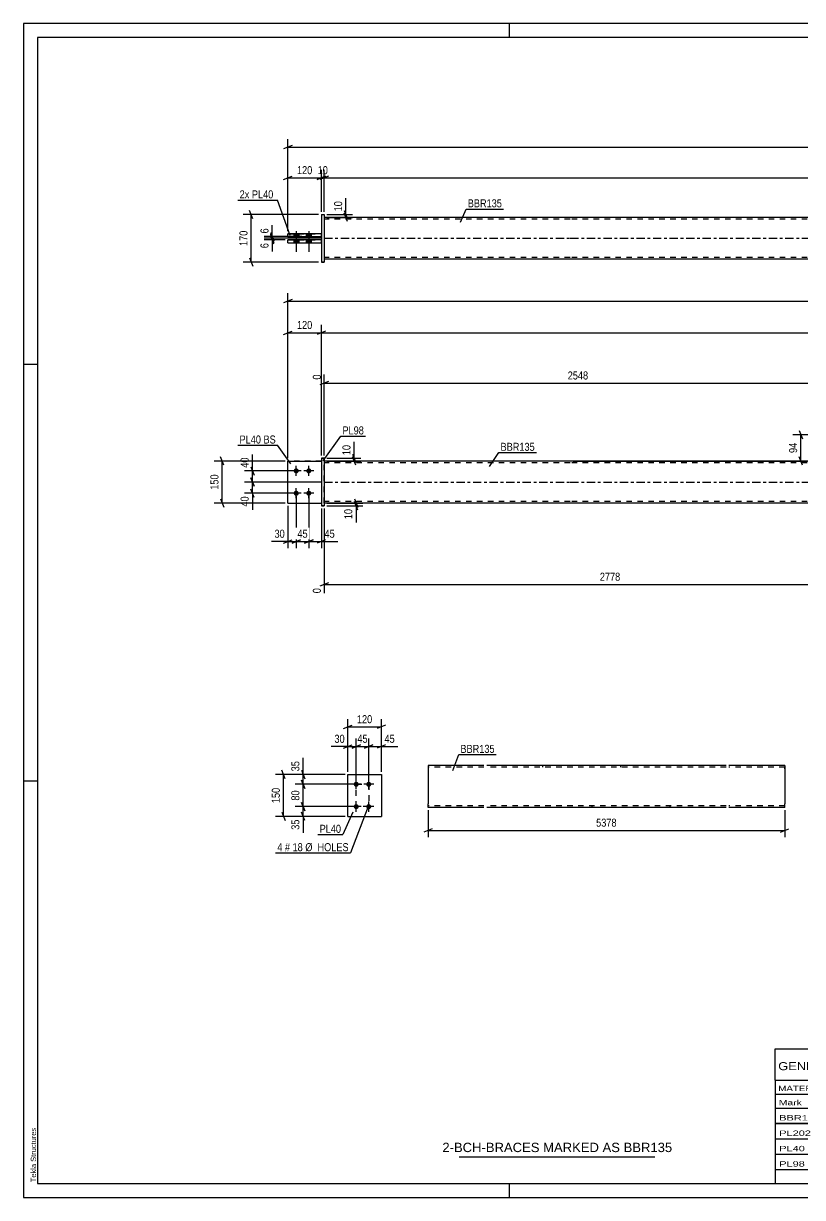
# Model space of a CAD drawing. Header units: millimetres. Extents: x 0 to 594, y 0 to 420.
# Drawn here: x 0 to 278.8, y 0 to 420 of the extents above; entities that cross this region are included whole.
import ezdxf

# ---------------------------------------------------------------- set-up
doc = ezdxf.new("R2010")
doc.units = ezdxf.units.MM
doc.linetypes.add('DXK_LINE_DOT2', pattern=[3.9198, 1.9599, -1.9599])
doc.linetypes.add('DXK_LINE_DOT3', pattern=[5.9187, 2.979, -0.9799, 0.9799, -0.9799])
doc.styles.add('Arial', font='ARIAL.TTF', dxfattribs={"height": 0.2})
doc.styles.add('Arial Narrow', font='ARIALN.TTF', dxfattribs={"height": 0.2})

# ---------------------------------------------------------------- blocks, each defined once
blk = doc.blocks.new('Unknown-580610934-1130')
at = {"color": 5, "linetype": 'Continuous'}
for p, q in [((594, 420), (0, 420)), ((0, 420), (0, 0)), ((174, 415), (174, 420)), ((589, 415), (5, 415)), ((5, 415), (5, 5)), ((5, 298), (0, 298)), ((5, 149), (0, 149)), ((5, 5), (589, 5)), ((174, 0), (174, 5)), ((0, 0), (594, 0))]:
    blk.add_line(p, q, dxfattribs=at)
at = {"color": 174, "linetype": 'Continuous', "style": 'Arial'}
blk.add_text('Tekla Structures', height=1.9102, rotation=90, dxfattribs=at).set_placement((4.5, 5.5))
blk = doc.blocks.new('Part-580610934-2167 - 2161')
at = {"color": 2, "linetype": 'Continuous'}
for p, q in [((116.09, 136.33), (116.09, 151.33)), ((116.09, 151.33), (128.09, 151.33)), ((128.09, 151.33), (128.09, 136.33)), ((116.09, 136.33), (116.09, 136.33)), ((116.09, 136.33), (128.09, 136.33)), ((128.09, 136.33), (128.09, 136.33))]:
    blk.add_line(p, q, dxfattribs=at)
at = {"color": 7, "linetype": 'DXK_LINE_DOT2'}
for p, q in [((116.09, 151.33), (128.09, 151.33)), ((116.09, 136.33), (128.09, 136.33))]:
    blk.add_line(p, q, dxfattribs=at)
blk = doc.blocks.new('Bolt-580610934-2200 - 2161')
at = {"linetype": 'Continuous'}
for points in [[(119.09, 148.73), (119.28, 148.71), (119.46, 148.65), (119.62, 148.56), (119.76, 148.43), (119.87, 148.28), (119.95, 148.11), (119.99, 147.93), (119.99, 147.74), (119.95, 147.55), (119.87, 147.38), (119.76, 147.23), (119.62, 147.1), (119.46, 147.01), (119.28, 146.95), (119.09, 146.93), (118.9, 146.95), (118.73, 147.01), (118.56, 147.1), (118.42, 147.23), (118.31, 147.38), (118.24, 147.55), (118.2, 147.74), (118.2, 147.93), (118.24, 148.11), (118.31, 148.28), (118.42, 148.43), (118.56, 148.56), (118.73, 148.65), (118.9, 148.71)], [(123.59, 148.73), (123.78, 148.71), (123.96, 148.65), (124.12, 148.56), (124.26, 148.43), (124.37, 148.28), (124.45, 148.11), (124.49, 147.93), (124.49, 147.74), (124.45, 147.55), (124.37, 147.38), (124.26, 147.23), (124.12, 147.1), (123.96, 147.01), (123.78, 146.95), (123.59, 146.93), (123.4, 146.95), (123.23, 147.01), (123.06, 147.1), (122.92, 147.23), (122.81, 147.38), (122.74, 147.55), (122.7, 147.74), (122.7, 147.93), (122.74, 148.11), (122.81, 148.28), (122.92, 148.43), (123.06, 148.56), (123.23, 148.65), (123.4, 148.71)], [(119.09, 140.73), (119.28, 140.71), (119.46, 140.65), (119.62, 140.56), (119.76, 140.43), (119.87, 140.28), (119.95, 140.11), (119.99, 139.93), (119.99, 139.74), (119.95, 139.55), (119.87, 139.38), (119.76, 139.23), (119.62, 139.1), (119.46, 139.01), (119.28, 138.95), (119.09, 138.93), (118.9, 138.95), (118.73, 139.01), (118.56, 139.1), (118.42, 139.23), (118.31, 139.38), (118.24, 139.55), (118.2, 139.74), (118.2, 139.93), (118.24, 140.11), (118.31, 140.28), (118.42, 140.43), (118.56, 140.56), (118.73, 140.65), (118.9, 140.71)], [(123.59, 140.73), (123.78, 140.71), (123.96, 140.65), (124.12, 140.56), (124.26, 140.43), (124.37, 140.28), (124.45, 140.11), (124.49, 139.93), (124.49, 139.74), (124.45, 139.55), (124.37, 139.38), (124.26, 139.23), (124.12, 139.1), (123.96, 139.01), (123.78, 138.95), (123.59, 138.93), (123.4, 138.95), (123.23, 139.01), (123.06, 139.1), (122.92, 139.23), (122.81, 139.38), (122.74, 139.55), (122.7, 139.74), (122.7, 139.93), (122.74, 140.11), (122.81, 140.28), (122.92, 140.43), (123.06, 140.56), (123.23, 140.65), (123.4, 140.71)]]:
    blk.add_hatch(color=1, dxfattribs=at).paths.add_polyline_path(points)
at = {"color": 1, "linetype": 'Continuous'}
for p, q in [((120.89, 147.83), (117.29, 147.83)), ((119.09, 146.03), (119.09, 149.63)), ((125.39, 147.83), (121.79, 147.83)), ((123.59, 146.03), (123.59, 149.63)), ((120.89, 139.83), (117.29, 139.83)), ((119.09, 138.03), (119.09, 141.63)), ((125.39, 139.83), (121.79, 139.83)), ((123.59, 138.03), (123.59, 141.63))]:
    blk.add_line(p, q, dxfattribs=at)
blk = doc.blocks.new('Part-580610934-1679 - 1673')
at = {"color": 7, "linetype": 'DXK_LINE_DOT2'}
for p, q in [((94.63, 248.45), (94.63, 263.45)), ((94.63, 263.45), (106.63, 263.45)), ((106.63, 263.45), (94.63, 263.45)), ((106.63, 263.45), (106.63, 248.45)), ((94.63, 248.45), (94.63, 248.45)), ((94.63, 248.45), (106.63, 248.45)), ((94.63, 248.45), (106.63, 248.45)), ((106.63, 248.45), (106.63, 248.45))]:
    blk.add_line(p, q, dxfattribs=at)
blk = doc.blocks.new('Part-580610934-1700 - 1673')
at = {"color": 2, "linetype": 'Continuous'}
for p, q in [((195.63, 263.45), (107.63, 263.45)), ((437.29, 263.45), (195.73, 263.45)), ((195.63, 248.45), (107.63, 248.45)), ((437.29, 248.45), (195.73, 248.45))]:
    blk.add_line(p, q, dxfattribs=at)
at = {"color": 7, "linetype": 'DXK_LINE_DOT2'}
for p, q in [((107.63, 248.45), (107.63, 263.45)), ((195.63, 262.85), (107.63, 262.85)), ((437.29, 262.85), (195.73, 262.85)), ((195.63, 249.05), (107.63, 249.05)), ((437.29, 249.05), (195.73, 249.05))]:
    blk.add_line(p, q, dxfattribs=at)
at = {"color": 7, "linetype": 'DXK_LINE_DOT3'}
for p, q in [((107.63, 255.95), (195.63, 255.95)), ((195.73, 255.95), (437.29, 255.95))]:
    blk.add_line(p, q, dxfattribs=at)
blk = doc.blocks.new('Part-580610934-1684 - 1673')
at = {"color": 2, "linetype": 'Continuous'}
for p, q in [((94.63, 248.45), (94.63, 263.45)), ((94.63, 263.45), (106.63, 263.45)), ((94.63, 248.45), (94.63, 248.45)), ((94.63, 248.45), (106.63, 248.45))]:
    blk.add_line(p, q, dxfattribs=at)
at = {"color": 7, "linetype": 'DXK_LINE_DOT2'}
for p, q in [((106.63, 263.45), (94.63, 263.45)), ((106.63, 263.45), (106.63, 248.45)), ((94.63, 248.45), (94.63, 248.45)), ((94.63, 248.45), (106.63, 248.45)), ((106.63, 248.45), (106.63, 248.45))]:
    blk.add_line(p, q, dxfattribs=at)
blk = doc.blocks.new('Bolt-580610934-1709 - 1673')
at = {"linetype": 'Continuous'}
for points in [[(97.63, 259.05), (97.44, 259.07), (97.26, 259.13), (97.1, 259.22), (96.96, 259.35), (96.85, 259.5), (96.77, 259.67), (96.73, 259.85), (96.73, 260.04), (96.77, 260.23), (96.85, 260.4), (96.96, 260.55), (97.1, 260.68), (97.26, 260.77), (97.44, 260.83), (97.63, 260.85), (97.81, 260.83), (97.99, 260.77), (98.16, 260.68), (98.3, 260.55), (98.41, 260.4), (98.48, 260.23), (98.52, 260.04), (98.52, 259.85), (98.48, 259.67), (98.41, 259.5), (98.3, 259.35), (98.16, 259.22), (97.99, 259.13), (97.81, 259.07)], [(102.13, 259.05), (101.94, 259.07), (101.76, 259.13), (101.6, 259.22), (101.46, 259.35), (101.35, 259.5), (101.27, 259.67), (101.23, 259.85), (101.23, 260.04), (101.27, 260.23), (101.35, 260.4), (101.46, 260.55), (101.6, 260.68), (101.76, 260.77), (101.94, 260.83), (102.13, 260.85), (102.31, 260.83), (102.49, 260.77), (102.66, 260.68), (102.8, 260.55), (102.91, 260.4), (102.98, 260.23), (103.02, 260.04), (103.02, 259.85), (102.98, 259.67), (102.91, 259.5), (102.8, 259.35), (102.66, 259.22), (102.49, 259.13), (102.31, 259.07)], [(97.63, 251.05), (97.44, 251.07), (97.26, 251.13), (97.1, 251.22), (96.96, 251.35), (96.85, 251.5), (96.77, 251.67), (96.73, 251.85), (96.73, 252.04), (96.77, 252.23), (96.85, 252.4), (96.96, 252.55), (97.1, 252.68), (97.26, 252.77), (97.44, 252.83), (97.63, 252.85), (97.81, 252.83), (97.99, 252.77), (98.16, 252.68), (98.3, 252.55), (98.41, 252.4), (98.48, 252.23), (98.52, 252.04), (98.52, 251.85), (98.48, 251.67), (98.41, 251.5), (98.3, 251.35), (98.16, 251.22), (97.99, 251.13), (97.81, 251.07)], [(102.13, 251.05), (101.94, 251.07), (101.76, 251.13), (101.6, 251.22), (101.46, 251.35), (101.35, 251.5), (101.27, 251.67), (101.23, 251.85), (101.23, 252.04), (101.27, 252.23), (101.35, 252.4), (101.46, 252.55), (101.6, 252.68), (101.76, 252.77), (101.94, 252.83), (102.13, 252.85), (102.31, 252.83), (102.49, 252.77), (102.66, 252.68), (102.8, 252.55), (102.91, 252.4), (102.98, 252.23), (103.02, 252.04), (103.02, 251.85), (102.98, 251.67), (102.91, 251.5), (102.8, 251.35), (102.66, 251.22), (102.49, 251.13), (102.31, 251.07)]]:
    blk.add_hatch(color=1, dxfattribs=at).paths.add_polyline_path(points)
at = {"color": 1, "linetype": 'Continuous'}
for p, q in [((97.63, 258.15), (97.63, 261.75)), ((102.13, 258.15), (102.13, 261.75)), ((99.43, 259.95), (95.83, 259.95)), ((103.93, 259.95), (100.33, 259.95)), ((97.63, 250.15), (97.63, 253.75)), ((102.13, 250.15), (102.13, 253.75)), ((99.43, 251.95), (95.83, 251.95)), ((103.93, 251.95), (100.33, 251.95))]:
    blk.add_line(p, q, dxfattribs=at)
blk = doc.blocks.new('Part-580610934-1720 - 1673')
at = {"color": 2, "linetype": 'Continuous'}
for p, q in [((107.63, 264.45), (106.63, 264.45)), ((106.63, 264.45), (106.63, 247.45)), ((107.63, 264.45), (107.63, 264.45)), ((107.63, 264.45), (107.63, 247.45)), ((106.63, 247.45), (107.63, 247.45))]:
    blk.add_line(p, q, dxfattribs=at)
at = {"color": 7, "linetype": 'DXK_LINE_DOT2'}
for p, q in [((106.63, 264.45), (107.63, 264.45)), ((107.63, 247.45), (106.63, 247.45))]:
    blk.add_line(p, q, dxfattribs=at)
blk = doc.blocks.new('Part-580610934-1418 - 1367')
at = {"color": 2, "linetype": 'Continuous'}
for p, q in [((94.63, 341.55), (94.63, 342.55)), ((106.63, 342.55), (94.63, 342.55)), ((94.63, 341.55), (94.63, 341.55)), ((94.63, 341.55), (106.63, 341.55))]:
    blk.add_line(p, q, dxfattribs=at)
at = {"color": 7, "linetype": 'DXK_LINE_DOT2'}
for p, q in [((94.63, 342.55), (106.63, 342.55)), ((94.63, 341.55), (106.63, 341.55)), ((106.63, 341.55), (106.63, 342.55))]:
    blk.add_line(p, q, dxfattribs=at)
blk = doc.blocks.new('Bolt-580610934-1370 - 1367')
at = {"linetype": 'Continuous'}
for points in [[(96.73, 343.75), (98.53, 343.75), (98.53, 344.75), (96.73, 344.75)], [(96.73, 343.75), (98.53, 343.75), (98.53, 344.75), (96.73, 344.75)], [(101.23, 343.75), (103.03, 343.75), (103.03, 344.75), (101.23, 344.75)], [(101.23, 343.75), (103.03, 343.75), (103.03, 344.75), (101.23, 344.75)], [(96.73, 341.55), (98.53, 341.55), (98.53, 342.55), (96.73, 342.55)], [(96.73, 341.55), (98.53, 341.55), (98.53, 342.55), (96.73, 342.55)], [(101.23, 341.55), (103.03, 341.55), (103.03, 342.55), (101.23, 342.55)], [(101.23, 341.55), (103.03, 341.55), (103.03, 342.55), (101.23, 342.55)]]:
    blk.add_hatch(color=1, dxfattribs=at).paths.add_polyline_path(points)
at = {"color": 1, "linetype": 'Continuous'}
for p, q in [((96.73, 344.75), (96.73, 343.75)), ((96.73, 344.75), (96.73, 343.75)), ((97.63, 345.75), (97.63, 338.25)), ((97.63, 345.75), (97.63, 338.25)), ((98.53, 344.75), (98.53, 343.75)), ((98.53, 344.75), (98.53, 343.75)), ((101.23, 344.75), (101.23, 343.75)), ((101.23, 344.75), (101.23, 343.75)), ((102.13, 345.75), (102.13, 338.25)), ((102.13, 345.75), (102.13, 338.25)), ((103.03, 344.75), (103.03, 343.75)), ((103.03, 344.75), (103.03, 343.75)), ((96.73, 342.55), (96.73, 341.55)), ((96.73, 342.55), (96.73, 341.55)), ((98.53, 342.55), (98.53, 341.55)), ((98.53, 342.55), (98.53, 341.55)), ((101.23, 342.55), (101.23, 341.55)), ((101.23, 342.55), (101.23, 341.55)), ((103.03, 342.55), (103.03, 341.55)), ((103.03, 342.55), (103.03, 341.55))]:
    blk.add_line(p, q, dxfattribs=at)
blk = doc.blocks.new('Part-580610934-1456 - 1367')
at = {"color": 2, "linetype": 'Continuous'}
for p, q in [((195.63, 350.65), (107.63, 350.65)), ((437.29, 350.65), (195.73, 350.65)), ((195.63, 335.65), (107.63, 335.65)), ((437.29, 335.65), (195.73, 335.65))]:
    blk.add_line(p, q, dxfattribs=at)
at = {"color": 7, "linetype": 'DXK_LINE_DOT2'}
for p, q in [((107.63, 350.65), (107.63, 335.65)), ((195.63, 350.05), (107.63, 350.05)), ((437.29, 350.05), (195.73, 350.05)), ((195.63, 336.25), (107.63, 336.25)), ((437.29, 336.25), (195.73, 336.25))]:
    blk.add_line(p, q, dxfattribs=at)
at = {"color": 7, "linetype": 'DXK_LINE_DOT3'}
for p, q in [((107.63, 343.15), (195.63, 343.15)), ((195.73, 343.15), (437.29, 343.15))]:
    blk.add_line(p, q, dxfattribs=at)
blk = doc.blocks.new('Part-580610934-1413 - 1367')
at = {"color": 2, "linetype": 'Continuous'}
for p, q in [((94.63, 343.75), (94.63, 344.75)), ((106.63, 344.75), (94.63, 344.75)), ((94.63, 343.75), (94.63, 343.75)), ((94.63, 343.75), (106.63, 343.75))]:
    blk.add_line(p, q, dxfattribs=at)
at = {"color": 7, "linetype": 'DXK_LINE_DOT2'}
for p, q in [((94.63, 344.75), (106.63, 344.75)), ((106.63, 343.75), (106.63, 344.75)), ((94.63, 343.75), (106.63, 343.75))]:
    blk.add_line(p, q, dxfattribs=at)
blk = doc.blocks.new('Part-580610934-1398 - 1367')
at = {"color": 2, "linetype": 'Continuous'}
for p, q in [((106.63, 351.65), (107.63, 351.65)), ((106.63, 351.65), (106.63, 334.65)), ((107.63, 351.65), (107.63, 351.65)), ((107.63, 351.65), (107.63, 334.65)), ((107.63, 334.65), (106.63, 334.65)), ((106.63, 334.65), (106.63, 334.65))]:
    blk.add_line(p, q, dxfattribs=at)
at = {"color": 7, "linetype": 'DXK_LINE_DOT2'}
for p, q in [((106.63, 351.65), (107.63, 351.65)), ((106.63, 334.65), (107.63, 334.65)), ((106.63, 334.65), (106.63, 334.65))]:
    blk.add_line(p, q, dxfattribs=at)
blk = doc.blocks.new('Part-580610934-2436 - 2428')
at = {"color": 2, "linetype": 'Continuous'}
for p, q in [((164.8, 154.58), (144.8, 154.58)), ((144.8, 154.58), (144.8, 140.78)), ((251.46, 154.58), (165.8, 154.58)), ((272.46, 154.58), (252.46, 154.58)), ((272.46, 154.58), (272.46, 154.49)), ((272.46, 154.49), (272.46, 153.38)), ((272.46, 153.38), (272.46, 140.78)), ((144.8, 139.93), (144.8, 140.78)), ((144.8, 139.67), (144.8, 139.93)), ((144.8, 139.58), (144.8, 139.67)), ((164.8, 139.58), (144.8, 139.58)), ((251.46, 139.58), (165.8, 139.58)), ((272.46, 139.58), (252.46, 139.58)), ((272.46, 139.58), (272.46, 140.78))]:
    blk.add_line(p, q, dxfattribs=at)
at = {"color": 7, "linetype": 'DXK_LINE_DOT2'}
for p, q in [((164.8, 153.98), (144.8, 153.98)), ((251.46, 153.98), (165.8, 153.98)), ((185.8, 154.58), (185.8, 153.98)), ((213.72, 154.58), (213.72, 153.98)), ((272.46, 153.98), (252.46, 153.98)), ((272.46, 153.38), (272.46, 154.23)), ((144.8, 140.32), (144.8, 140.78)), ((144.8, 139.93), (144.8, 140.55)), ((144.8, 140.18), (144.8, 140.22)), ((144.8, 140.18), (144.8, 140.22)), ((164.8, 140.18), (144.8, 140.18)), ((144.8, 139.58), (144.8, 139.58)), ((251.46, 140.18), (165.8, 140.18)), ((203.54, 139.58), (203.54, 140.18)), ((231.46, 139.58), (231.46, 140.18)), ((272.46, 140.18), (252.46, 140.18)), ((272.46, 140.22), (272.46, 140.55)), ((272.46, 140.18), (272.46, 140.22))]:
    blk.add_line(p, q, dxfattribs=at)
blk = doc.blocks.new('Rectangle-580610934-2384 - 2161')
at = {"color": 1, "linetype": 'DXK_LINE_DOT2'}
blk.add_lwpolyline([(119.09, 147.83), (123.59, 147.83), (123.59, 139.83), (119.09, 139.83), (119.09, 147.83)], close=True, dxfattribs=at)
blk = doc.blocks.new('StraightDimension-580610934-2344 - 2161')
at = {"color": 7, "linetype": 'Continuous'}
for p, q in [((119.09, 148.83), (119.09, 164.18)), ((123.59, 148.83), (123.59, 164.18)), ((117.59, 160.73), (120.59, 161.93)), ((119.09, 161.33), (123.59, 161.33)), ((125.09, 161.93), (122.09, 160.73))]:
    blk.add_line(p, q, dxfattribs=at)
at = {"color": 0}
blk.add_wipeout([(123.77, 162.08), (123.77, 166.28), (118.91, 166.28), (118.91, 162.08)], dxfattribs=at)
at = {"color": 3, "style": 'Arial Narrow'}
blk.add_text('45', height=2.863, dxfattribs=at).set_placement((119.51, 162.68))
blk = doc.blocks.new('StraightDimension-580610934-2300 - 2161')
at = {"color": 7, "linetype": 'Continuous'}
for p, q in [((115.09, 151.33), (97.24, 151.33)), ((99.49, 152.83), (100.69, 149.83)), ((100.09, 147.83), (100.09, 151.33)), ((118.09, 147.83), (97.24, 147.83)), ((100.69, 146.33), (99.49, 149.33))]:
    blk.add_line(p, q, dxfattribs=at)
at = {"color": 0}
blk.add_wipeout([(99.34, 156.71), (95.14, 156.71), (95.14, 151.86), (99.34, 151.86)], dxfattribs=at)
at = {"color": 7, "linetype": 'Continuous'}
blk.add_line((100.09, 151.33), (100.09, 157.24), dxfattribs=at)
blk.add_line((100.09, 151.33), (100.09, 157.24), dxfattribs=at)
at = {"color": 3, "style": 'Arial Narrow'}
blk.add_text('35', height=2.863, rotation=90.0002, dxfattribs=at).set_placement((98.74, 152.46))
blk = doc.blocks.new('StraightDimension-580610934-2277 - 2161')
at = {"color": 7, "linetype": 'Continuous'}
for p, q in [((118.09, 139.83), (97.24, 139.83)), ((99.49, 141.33), (100.69, 138.33)), ((100.09, 136.33), (100.09, 139.83)), ((115.09, 136.33), (97.24, 136.33)), ((100.69, 134.83), (99.49, 137.83))]:
    blk.add_line(p, q, dxfattribs=at)
at = {"color": 0}
blk.add_wipeout([(99.34, 135.81), (95.14, 135.81), (95.14, 130.95), (99.34, 130.95)], dxfattribs=at)
at = {"color": 7, "linetype": 'Continuous'}
blk.add_line((100.09, 136.33), (100.09, 130.43), dxfattribs=at)
blk.add_line((100.09, 136.33), (100.09, 130.43), dxfattribs=at)
at = {"color": 3, "style": 'Arial Narrow'}
blk.add_text('35', height=2.863, rotation=90.0002, dxfattribs=at).set_placement((98.74, 131.55))
blk = doc.blocks.new('StraightDimension-580610934-2290 - 2161')
at = {"color": 7, "linetype": 'Continuous'}
for p, q in [((118.09, 147.83), (97.24, 147.83)), ((99.49, 149.33), (100.69, 146.33)), ((100.09, 139.83), (100.09, 147.83)), ((118.09, 139.83), (97.24, 139.83)), ((100.69, 138.33), (99.49, 141.33))]:
    blk.add_line(p, q, dxfattribs=at)
at = {"color": 0}
blk.add_wipeout([(99.34, 146.26), (95.14, 146.26), (95.14, 141.4), (99.34, 141.4)], dxfattribs=at)
at = {"color": 3, "style": 'Arial Narrow'}
blk.add_text('80', height=2.863, rotation=90.0002, dxfattribs=at).set_placement((98.74, 142))
blk = doc.blocks.new('StraightDimension-580610934-2314 - 2161')
at = {"color": 7, "linetype": 'Continuous'}
for p, q in [((115.09, 151.33), (90.24, 151.33)), ((93.69, 149.83), (92.49, 152.83)), ((93.09, 136.33), (93.09, 151.33)), ((115.09, 136.33), (90.24, 136.33)), ((92.49, 137.83), (93.69, 134.83))]:
    blk.add_line(p, q, dxfattribs=at)
at = {"color": 0}
blk.add_wipeout([(92.34, 147.17), (88.14, 147.17), (88.14, 140.49), (92.34, 140.49)], dxfattribs=at)
at = {"color": 3, "style": 'Arial Narrow'}
blk.add_text('150', height=2.863, rotation=90.0002, dxfattribs=at).set_placement((91.74, 141.09))
blk = doc.blocks.new('StraightDimension-580610934-2331 - 2161')
at = {"color": 7, "linetype": 'Continuous'}
for p, q in [((116.09, 152.33), (116.09, 164.18)), ((119.09, 148.83), (119.09, 164.18)), ((114.59, 160.73), (117.59, 161.93)), ((116.09, 161.33), (119.09, 161.33)), ((120.59, 161.93), (117.59, 160.73))]:
    blk.add_line(p, q, dxfattribs=at)
at = {"color": 0}
blk.add_wipeout([(115.57, 162.08), (115.57, 166.28), (110.71, 166.28), (110.71, 162.08)], dxfattribs=at)
at = {"color": 7, "linetype": 'Continuous'}
blk.add_line((116.09, 161.33), (110.19, 161.33), dxfattribs=at)
blk.add_line((116.09, 161.33), (110.19, 161.33), dxfattribs=at)
at = {"color": 3, "style": 'Arial Narrow'}
blk.add_text('30', height=2.863, dxfattribs=at).set_placement((111.31, 162.68))
blk = doc.blocks.new('StraightDimension-580610934-2354 - 2161')
at = {"color": 7, "linetype": 'Continuous'}
for p, q in [((123.59, 148.83), (123.59, 164.18)), ((128.09, 152.33), (128.09, 164.18)), ((122.09, 160.73), (125.09, 161.93)), ((123.59, 161.33), (128.09, 161.33)), ((129.59, 161.93), (126.59, 160.73))]:
    blk.add_line(p, q, dxfattribs=at)
at = {"color": 0}
blk.add_wipeout([(133.47, 162.08), (133.47, 166.28), (128.62, 166.28), (128.62, 162.08)], dxfattribs=at)
at = {"color": 7, "linetype": 'Continuous'}
blk.add_line((128.09, 161.33), (134, 161.33), dxfattribs=at)
blk.add_line((128.09, 161.33), (134, 161.33), dxfattribs=at)
at = {"color": 3, "style": 'Arial Narrow'}
blk.add_text('45', height=2.863, dxfattribs=at).set_placement((129.22, 162.68))
blk = doc.blocks.new('StraightDimension-580610934-2368 - 2161')
at = {"color": 7, "linetype": 'Continuous'}
for p, q in [((114.59, 167.73), (117.59, 168.93)), ((116.09, 152.33), (116.09, 171.18)), ((116.09, 168.33), (128.09, 168.33)), ((129.59, 168.93), (126.59, 167.73)), ((128.09, 152.33), (128.09, 171.18))]:
    blk.add_line(p, q, dxfattribs=at)
at = {"color": 0}
blk.add_wipeout([(125.43, 169.08), (125.43, 173.28), (118.75, 173.28), (118.75, 169.08)], dxfattribs=at)
at = {"color": 3, "style": 'Arial Narrow'}
blk.add_text('120', height=2.863, dxfattribs=at).set_placement((119.35, 169.68))
blk = doc.blocks.new('StraightDimension-580610934-1891 - 1673')
at = {"color": 7, "linetype": 'Continuous'}
for p, q in [((108.63, 248.45), (121.43, 248.45)), ((118.43, 249.95), (119.63, 246.95)), ((119.63, 245.95), (118.43, 248.95)), ((119.03, 247.45), (119.03, 248.45)), ((108.63, 247.45), (121.43, 247.45))]:
    blk.add_line(p, q, dxfattribs=at)
at = {"color": 0}
blk.add_wipeout([(118.28, 246.92), (114.08, 246.92), (114.08, 242.07), (118.28, 242.07)], dxfattribs=at)
at = {"color": 7, "linetype": 'Continuous'}
blk.add_line((119.03, 247.45), (119.03, 241.54), dxfattribs=at)
blk.add_line((119.03, 247.45), (119.03, 241.54), dxfattribs=at)
at = {"color": 3, "style": 'Arial Narrow'}
blk.add_text('10', height=2.863, rotation=90.0002, dxfattribs=at).set_placement((117.68, 242.67))
blk = doc.blocks.new('StraightDimension-580610934-1827 - 1673')
at = {"color": 7, "linetype": 'Continuous'}
for p, q in [((97.63, 250.95), (97.63, 232.28)), ((94.63, 247.45), (94.63, 232.28)), ((93.13, 234.08), (96.13, 235.28)), ((99.13, 235.28), (96.13, 234.08)), ((94.63, 234.68), (97.63, 234.68))]:
    blk.add_line(p, q, dxfattribs=at)
at = {"color": 0}
blk.add_wipeout([(94.1, 235.43), (94.1, 239.63), (89.25, 239.63), (89.25, 235.43)], dxfattribs=at)
at = {"color": 7, "linetype": 'Continuous'}
blk.add_line((94.63, 234.68), (88.72, 234.68), dxfattribs=at)
blk.add_line((94.63, 234.68), (88.72, 234.68), dxfattribs=at)
at = {"color": 3, "style": 'Arial Narrow'}
blk.add_text('30', height=2.863, dxfattribs=at).set_placement((89.85, 236.03))
blk = doc.blocks.new('StraightDimension-580610934-1806 - 1673')
at = {"color": 7, "linetype": 'Continuous'}
for p, q in [((289.28, 273.89), (289.28, 299.91)), ((107.63, 265.45), (107.63, 294.43)), ((109.13, 291.9), (106.13, 290.7)), ((107.63, 291.3), (289.28, 291.3)), ((287.78, 290.7), (290.78, 291.9))]:
    blk.add_line(p, q, dxfattribs=at)
at = {"color": 0, "linetype": 'Continuous'}
for points in [[(288.68, 300.51), (284.48, 300.51), (284.48, 292), (288.68, 292)], [(107.03, 295.03), (102.83, 295.03), (102.83, 292), (107.03, 292)]]:
    blk.add_wipeout(points, dxfattribs=at)
at = {"color": 0}
blk.add_wipeout([(202.71, 292.05), (202.71, 296.25), (194.2, 296.25), (194.2, 292.05)], dxfattribs=at)
at = {"color": 3, "linetype": 'Continuous', "style": 'Arial Narrow'}
for s, height, p in [('2548', 2.863, (288.08, 292.6)), ('0', 2.86, (106.43, 292.6))]:
    blk.add_text(s, height=height, rotation=90.0002, dxfattribs=at).set_placement(p)
at = {"color": 3, "style": 'Arial Narrow'}
blk.add_text('2548', height=2.863, dxfattribs=at).set_placement((194.8, 292.65))
blk = doc.blocks.new('StraightDimension-580610934-2057 - 1673')
at = {"color": 7, "linetype": 'Continuous'}
for p, q in [((94.63, 264.45), (94.63, 312.22)), ((106.63, 265.45), (106.63, 312.22)), ((93.13, 308.77), (96.13, 309.97)), ((94.63, 309.37), (106.63, 309.37)), ((108.13, 309.97), (105.13, 308.77))]:
    blk.add_line(p, q, dxfattribs=at)
at = {"color": 0}
blk.add_wipeout([(103.97, 310.12), (103.97, 314.32), (97.29, 314.32), (97.29, 310.12)], dxfattribs=at)
at = {"color": 3, "style": 'Arial Narrow'}
blk.add_text('120', height=2.863, dxfattribs=at).set_placement((97.89, 310.72))
blk = doc.blocks.new('StraightDimension-580610934-1900 - 1673')
at = {"color": 7, "linetype": 'Continuous'}
for p, q in [((117.78, 265.95), (118.98, 262.95)), ((118.98, 261.95), (117.78, 264.95)), ((108.63, 264.45), (120.78, 264.45)), ((108.63, 263.45), (120.78, 263.45)), ((118.38, 263.45), (118.38, 264.45))]:
    blk.add_line(p, q, dxfattribs=at)
at = {"color": 0}
blk.add_wipeout([(117.63, 269.83), (113.43, 269.83), (113.43, 264.97), (117.63, 264.97)], dxfattribs=at)
at = {"color": 7, "linetype": 'Continuous'}
blk.add_line((118.38, 264.45), (118.38, 270.35), dxfattribs=at)
blk.add_line((118.38, 264.45), (118.38, 270.35), dxfattribs=at)
at = {"color": 3, "style": 'Arial Narrow'}
blk.add_text('10', height=2.863, rotation=90.0002, dxfattribs=at).set_placement((117.03, 265.57))
blk = doc.blocks.new('StraightDimension-580610934-2050 - 1673')
at = {"color": 7, "linetype": 'Continuous'}
for p, q in [((106.63, 265.45), (106.63, 312.22)), ((108.13, 309.97), (105.13, 308.77)), ((106.63, 309.37), (526.39, 309.37))]:
    blk.add_line(p, q, dxfattribs=at)
blk = doc.blocks.new('StraightDimension-580610934-1909 - 1673')
at = {"color": 7, "linetype": 'Continuous'}
for p, q in [((81.33, 261.45), (82.53, 258.45)), ((96.63, 259.95), (79.08, 259.95)), ((82.53, 254.45), (81.33, 257.45)), ((81.93, 255.95), (81.93, 259.95)), ((106.63, 255.95), (79.08, 255.95))]:
    blk.add_line(p, q, dxfattribs=at)
at = {"color": 0}
blk.add_wipeout([(81.18, 265.33), (76.98, 265.33), (76.98, 260.47), (81.18, 260.47)], dxfattribs=at)
at = {"color": 7, "linetype": 'Continuous'}
blk.add_line((81.93, 259.95), (81.93, 265.85), dxfattribs=at)
blk.add_line((81.93, 259.95), (81.93, 265.85), dxfattribs=at)
at = {"color": 3, "style": 'Arial Narrow'}
blk.add_text('40', height=2.863, rotation=90.0002, dxfattribs=at).set_placement((80.58, 261.07))
blk = doc.blocks.new('StraightDimension-580610934-1735 - 1673')
at = {"color": 7, "linetype": 'Continuous'}
for p, q in [((277.65, 274.39), (278.85, 271.39)), ((288.28, 272.89), (275.4, 272.89)), ((278.25, 263.45), (278.25, 272.89)), ((278.85, 261.95), (277.65, 264.95)), ((196.72, 263.45), (280.65, 263.45))]:
    blk.add_line(p, q, dxfattribs=at)
at = {"color": 0}
blk.add_wipeout([(277.5, 270.6), (273.3, 270.6), (273.3, 265.74), (277.5, 265.74)], dxfattribs=at)
at = {"color": 3, "style": 'Arial Narrow'}
blk.add_text('94', height=2.863, rotation=90.0002, dxfattribs=at).set_placement((276.9, 266.34))
blk = doc.blocks.new('StraightDimension-580610934-1746 - 1673')
at = {"color": 7, "linetype": 'Continuous'}
for p, q in [((94.63, 264.45), (94.63, 323.5)), ((96.13, 321.25), (93.13, 320.05)), ((94.63, 320.65), (538.39, 320.65))]:
    blk.add_line(p, q, dxfattribs=at)
blk = doc.blocks.new('StraightDimension-580610934-1813 - 1673')
at = {"color": 7, "linetype": 'Continuous'}
for p, q in [((102.13, 250.95), (102.13, 232.28)), ((106.63, 246.45), (106.63, 232.28)), ((100.63, 234.08), (103.63, 235.28)), ((108.13, 235.28), (105.13, 234.08)), ((102.13, 234.68), (106.63, 234.68))]:
    blk.add_line(p, q, dxfattribs=at)
at = {"color": 0}
blk.add_wipeout([(112.01, 235.43), (112.01, 239.63), (107.15, 239.63), (107.15, 235.43)], dxfattribs=at)
at = {"color": 7, "linetype": 'Continuous'}
blk.add_line((106.63, 234.68), (112.53, 234.68), dxfattribs=at)
blk.add_line((106.63, 234.68), (112.53, 234.68), dxfattribs=at)
at = {"color": 3, "style": 'Arial Narrow'}
blk.add_text('45', height=2.863, dxfattribs=at).set_placement((107.75, 236.03))
blk = doc.blocks.new('StraightDimension-580610934-1820 - 1673')
at = {"color": 7, "linetype": 'Continuous'}
for p, q in [((97.63, 250.95), (97.63, 232.28)), ((102.13, 250.95), (102.13, 232.28)), ((96.13, 234.08), (99.13, 235.28)), ((103.63, 235.28), (100.63, 234.08)), ((97.63, 234.68), (102.13, 234.68))]:
    blk.add_line(p, q, dxfattribs=at)
at = {"color": 0}
blk.add_wipeout([(102.31, 235.43), (102.31, 239.63), (97.45, 239.63), (97.45, 235.43)], dxfattribs=at)
at = {"color": 3, "style": 'Arial Narrow'}
blk.add_text('45', height=2.863, dxfattribs=at).set_placement((98.05, 236.03))
blk = doc.blocks.new('StraightDimension-580610934-1878 - 1673')
at = {"color": 7, "linetype": 'Continuous'}
for p, q in [((107.63, 246.45), (107.63, 216.17)), ((312.26, 247.45), (312.26, 210.69)), ((109.13, 219.9), (106.13, 218.7)), ((107.63, 219.3), (312.26, 219.3)), ((310.76, 218.7), (313.76, 219.9))]:
    blk.add_line(p, q, dxfattribs=at)
at = {"color": 0}
blk.add_wipeout([(214.2, 220.05), (214.2, 224.25), (205.69, 224.25), (205.69, 220.05)], dxfattribs=at)
at = {"color": 0, "linetype": 'Continuous'}
for points in [[(107.03, 218.6), (102.83, 218.6), (102.83, 215.57), (107.03, 215.57)], [(311.66, 218.6), (307.46, 218.6), (307.46, 210.09), (311.66, 210.09)]]:
    blk.add_wipeout(points, dxfattribs=at)
at = {"color": 3, "style": 'Arial Narrow'}
blk.add_text('2778', height=2.863, dxfattribs=at).set_placement((206.29, 220.65))
at = {"color": 3, "linetype": 'Continuous', "style": 'Arial Narrow'}
for s, height, p in [('0', 2.86, (106.43, 216.17)), ('2778', 2.863, (311.06, 210.69))]:
    blk.add_text(s, height=height, rotation=90.0002, dxfattribs=at).set_placement(p)
blk = doc.blocks.new('StraightDimension-580610934-1922 - 1673')
at = {"color": 7, "linetype": 'Continuous'}
for p, q in [((81.33, 257.45), (82.53, 254.45)), ((106.63, 255.95), (79.08, 255.95)), ((82.53, 250.45), (81.33, 253.45)), ((81.93, 251.95), (81.93, 255.95)), ((96.63, 251.95), (79.08, 251.95))]:
    blk.add_line(p, q, dxfattribs=at)
at = {"color": 0}
blk.add_wipeout([(81.18, 251.42), (76.98, 251.42), (76.98, 246.57), (81.18, 246.57)], dxfattribs=at)
at = {"color": 7, "linetype": 'Continuous'}
blk.add_line((81.93, 251.95), (81.93, 246.04), dxfattribs=at)
blk.add_line((81.93, 251.95), (81.93, 246.04), dxfattribs=at)
at = {"color": 3, "style": 'Arial Narrow'}
blk.add_text('40', height=2.863, rotation=90.0002, dxfattribs=at).set_placement((80.58, 247.17))
blk = doc.blocks.new('StraightDimension-580610934-1979 - 1673')
at = {"color": 7, "linetype": 'Continuous'}
for p, q in [((71.73, 261.95), (70.53, 264.95)), ((93.63, 263.45), (68.28, 263.45)), ((71.13, 248.45), (71.13, 263.45)), ((93.63, 248.45), (68.28, 248.45)), ((70.53, 249.95), (71.73, 246.95))]:
    blk.add_line(p, q, dxfattribs=at)
at = {"color": 0}
blk.add_wipeout([(70.38, 259.29), (66.18, 259.29), (66.18, 252.61), (70.38, 252.61)], dxfattribs=at)
at = {"color": 3, "style": 'Arial Narrow'}
blk.add_text('150', height=2.863, rotation=90.0002, dxfattribs=at).set_placement((69.78, 253.21))
blk = doc.blocks.new('StraightDimension-580610934-1471 - 1367')
at = {"color": 7, "linetype": 'Continuous'}
for p, q in [((114.81, 353.15), (116.01, 350.15)), ((108.63, 351.65), (117.81, 351.65)), ((108.63, 350.65), (117.81, 350.65)), ((116.01, 349.15), (114.81, 352.15)), ((115.41, 350.65), (115.41, 351.65))]:
    blk.add_line(p, q, dxfattribs=at)
at = {"color": 0}
blk.add_wipeout([(114.66, 357.04), (110.46, 357.04), (110.46, 352.18), (114.66, 352.18)], dxfattribs=at)
at = {"color": 7, "linetype": 'Continuous'}
blk.add_line((115.41, 351.65), (115.41, 357.56), dxfattribs=at)
blk.add_line((115.41, 351.65), (115.41, 357.56), dxfattribs=at)
at = {"color": 3, "style": 'Arial Narrow'}
blk.add_text('10', height=2.863, rotation=90.0002, dxfattribs=at).set_placement((114.06, 352.78))
blk = doc.blocks.new('StraightDimension-580610934-1525 - 1367')
at = {"color": 7, "linetype": 'Continuous'}
for p, q in [((82.13, 350.15), (80.93, 353.15)), ((105.63, 351.65), (78.68, 351.65)), ((81.53, 334.65), (81.53, 351.65)), ((80.93, 336.15), (82.13, 333.15)), ((105.63, 334.65), (78.68, 334.65))]:
    blk.add_line(p, q, dxfattribs=at)
at = {"color": 0}
blk.add_wipeout([(80.78, 346.5), (76.58, 346.5), (76.58, 339.81), (80.78, 339.81)], dxfattribs=at)
at = {"color": 3, "style": 'Arial Narrow'}
blk.add_text('170', height=2.863, rotation=90.0002, dxfattribs=at).set_placement((80.18, 340.41))
blk = doc.blocks.new('StraightDimension-580610934-1489 - 1367')
at = {"color": 7, "linetype": 'Continuous'}
for p, q in [((88.44, 345.25), (89.64, 342.25)), ((89.64, 341.65), (88.44, 344.65)), ((99.63, 343.75), (86.19, 343.75)), ((106.63, 343.15), (86.19, 343.15)), ((89.04, 343.15), (89.04, 343.75))]:
    blk.add_line(p, q, dxfattribs=at)
at = {"color": 0}
blk.add_wipeout([(88.29, 347.31), (84.09, 347.31), (84.09, 344.28), (88.29, 344.28)], dxfattribs=at)
at = {"color": 7, "linetype": 'Continuous'}
blk.add_line((89.04, 343.75), (89.04, 347.83), dxfattribs=at)
blk.add_line((89.04, 343.75), (89.04, 347.83), dxfattribs=at)
at = {"color": 3, "style": 'Arial Narrow'}
blk.add_text('6', height=2.86, rotation=90.0002, dxfattribs=at).set_placement((87.69, 344.88))
blk = doc.blocks.new('StraightDimension-580610934-1508 - 1367')
at = {"color": 7, "linetype": 'Continuous'}
for p, q in [((88.44, 344.65), (89.64, 341.65)), ((106.63, 343.15), (86.19, 343.15)), ((93.63, 342.55), (86.19, 342.55)), ((89.64, 341.05), (88.44, 344.05)), ((89.04, 342.55), (89.04, 343.15))]:
    blk.add_line(p, q, dxfattribs=at)
at = {"color": 0}
blk.add_wipeout([(88.29, 342.03), (84.09, 342.03), (84.09, 339), (88.29, 339)], dxfattribs=at)
at = {"color": 7, "linetype": 'Continuous'}
blk.add_line((89.04, 342.55), (89.04, 338.48), dxfattribs=at)
blk.add_line((89.04, 342.55), (89.04, 338.48), dxfattribs=at)
at = {"color": 3, "style": 'Arial Narrow'}
blk.add_text('6', height=2.86, rotation=90.0002, dxfattribs=at).set_placement((87.69, 339.6))
blk = doc.blocks.new('StraightDimension-580610934-1545 - 1367')
at = {"color": 7, "linetype": 'Continuous'}
for p, q in [((94.63, 345.75), (94.63, 378.6)), ((96.13, 376.35), (93.13, 375.15)), ((94.63, 375.75), (538.39, 375.75))]:
    blk.add_line(p, q, dxfattribs=at)
blk = doc.blocks.new('StraightDimension-580610934-1556 - 1367')
at = {"color": 7, "linetype": 'Continuous'}
for p, q in [((106.63, 352.65), (106.63, 367.6)), ((107.63, 352.65), (107.63, 367.6)), ((105.13, 364.15), (108.13, 365.35)), ((109.13, 365.35), (106.13, 364.15)), ((106.63, 364.75), (107.63, 364.75))]:
    blk.add_line(p, q, dxfattribs=at)
at = {"color": 0}
blk.add_wipeout([(109.56, 365.5), (109.56, 369.7), (104.7, 369.7), (104.7, 365.5)], dxfattribs=at)
at = {"color": 3, "style": 'Arial Narrow'}
blk.add_text('10', height=2.863, dxfattribs=at).set_placement((105.3, 366.1))
blk = doc.blocks.new('StraightDimension-580610934-1566 - 1367')
at = {"color": 7, "linetype": 'Continuous'}
for p, q in [((94.63, 345.75), (94.63, 367.6)), ((106.63, 352.65), (106.63, 367.6)), ((93.13, 364.15), (96.13, 365.35)), ((94.63, 364.75), (106.63, 364.75)), ((108.13, 365.35), (105.13, 364.15))]:
    blk.add_line(p, q, dxfattribs=at)
at = {"color": 0}
blk.add_wipeout([(103.97, 365.5), (103.97, 369.7), (97.29, 369.7), (97.29, 365.5)], dxfattribs=at)
at = {"color": 3, "style": 'Arial Narrow'}
blk.add_text('120', height=2.863, dxfattribs=at).set_placement((97.89, 366.1))
blk = doc.blocks.new('StraightDimension-580610934-1576 - 1367')
at = {"color": 7, "linetype": 'Continuous'}
for p, q in [((107.63, 352.65), (107.63, 367.6)), ((109.13, 365.35), (106.13, 364.15)), ((107.63, 364.75), (525.39, 364.75))]:
    blk.add_line(p, q, dxfattribs=at)
blk = doc.blocks.new('StraightDimension-580610934-2441 - 2428')
at = {"color": 7, "linetype": 'Continuous'}
for p, q in [((144.8, 138.58), (144.8, 128.92)), ((272.46, 138.58), (272.46, 128.92)), ((146.3, 131.92), (143.3, 130.72)), ((144.8, 131.32), (272.46, 131.32)), ((270.96, 130.72), (273.96, 131.92))]:
    blk.add_line(p, q, dxfattribs=at)
at = {"color": 0}
blk.add_wipeout([(212.88, 132.07), (212.88, 136.27), (204.37, 136.27), (204.37, 132.07)], dxfattribs=at)
at = {"color": 3, "style": 'Arial Narrow'}
blk.add_text('5378', height=2.863, dxfattribs=at).set_placement((204.97, 132.67))
blk = doc.blocks.new('Unknown-580610934-4216')
at = {"color": 7, "linetype": 'Continuous'}
for p, q in [((269, 53.25), (429, 53.25)), ((269, 42), (269, 53.25)), ((429, 53.25), (429, 42)), ((269, 42), (429, 42)), ((269, 42), (269, 37)), ((429, 42), (429, 37)), ((269, 37), (429, 37)), ((269, 37), (269, 32)), ((293, 37), (293, 32)), ((328.5, 37), (328.5, 32)), ((354.5, 37), (354.5, 32)), ((367.5, 37), (367.5, 32)), ((385, 37), (385, 32)), ((407, 37), (407, 32)), ((429, 37), (429, 32)), ((269, 32), (429, 32)), ((269, 31.95), (269, 26.55)), ((269, 31.95), (429, 31.95)), ((293, 32), (293, 26.5)), ((328.5, 32), (328.5, 26.5)), ((354.5, 32), (354.5, 26.5)), ((367.5, 32), (367.5, 26.5)), ((385, 32), (385, 26.5)), ((407, 32), (407, 26.5)), ((429, 31.95), (429, 26.55)), ((269, 26.55), (429, 26.55)), ((269, 26.45), (269, 21.05)), ((269, 26.45), (429, 26.45)), ((293, 26.5), (293, 21)), ((328.5, 26.5), (328.5, 21)), ((354.5, 26.5), (354.5, 21)), ((367.5, 26.5), (367.5, 21)), ((385, 26.5), (385, 21)), ((407, 26.5), (407, 21)), ((429, 26.45), (429, 21.05)), ((269, 21.05), (429, 21.05)), ((293, 21), (293, 15.5)), ((328.5, 21), (328.5, 15.5)), ((354.5, 21), (354.5, 15.5)), ((367.5, 21), (367.5, 15.5)), ((385, 21), (385, 15.5)), ((407, 21), (407, 15.5)), ((269, 20.95), (269, 15.55)), ((269, 20.95), (429, 20.95)), ((429, 20.95), (429, 15.55)), ((269, 15.55), (429, 15.55)), ((269, 15.45), (269, 10.05)), ((269, 15.45), (429, 15.45)), ((293, 15.5), (293, 10)), ((328.5, 15.5), (328.5, 10)), ((354.5, 15.5), (354.5, 10)), ((367.5, 15.5), (367.5, 10)), ((385, 15.5), (385, 10)), ((407, 15.5), (407, 10)), ((429, 15.45), (429, 10.05)), ((269, 10.05), (429, 10.05)), ((269, 10), (429, 10)), ((269, 10), (269, 5)), ((385, 10), (385, 5)), ((407, 10), (407, 5)), ((429, 10), (429, 5)), ((269, 5), (429, 5))]:
    blk.add_line(p, q, dxfattribs=at)
at = {"color": 7, "style": 'Arial Narrow'}
for s, height, width, p in [('GENERAL NOTES & WELD DETAILS :', 2.8633, 1.4, (270.15, 45.56)), ('REFER TYP DRAWING TYP-01', 1.9089, 1.6, (353.7, 45.66)), ("MATERIAL LIST FOR ASSEMBLY MK'D", 1.9089, 1.6, (270.15, 38.06)), ('BBR135', 1.909, 1.794707, (361.48, 37.97)), ('2', 1.91, 1.794707, (391.08, 38.06)), ('No. Required', 1.9089, 1.6, (400.41, 38.06)), ('Mark', 1.909, 1.7, (270.34, 33)), ('Profile', 1.909, 1.7, (303.41, 33)), ('Material', 1.909, 1.7, (333.54, 33.06)), ('No.', 1.909, 1.7, (358.5, 33.06)), ('Length', 1.909, 1.7, (369, 33.06)), ('Area', 1.909, 1.7, (391.5, 33.06)), ('Weight', 1.909, 1.7, (411, 33.06))]:
    blk.add_text(s, height=height, dxfattribs=dict(at, width=width)).set_placement(p)
at = {"color": 7, "linetype": 'Continuous', "style": 'Arial Narrow'}
for s, height, width, p in [('BBR135', 1.909, 1.794707, (270.5, 27.56)), ('SHS150*6', 1.909, 1.794707, (295, 27.56)), ('E350', 1.909, 1.794707, (334.74, 27.56)), ('1', 1.91, 1.794707, (358.86, 27.56)), ('5378', 1.909, 1.794707, (371.58, 27.56)), ('3.2', 1.909, 1.794707, (395.32, 27.56)), ('145.5', 1.909, 1.794707, (411.96, 27.56)), ('PL202', 1.909, 1.794707, (270.5, 22.06)), ('PL12*170', 1.909, 1.794707, (295, 22.06)), ('E350', 1.909, 1.794707, (334.74, 22.06)), ('1', 1.91, 1.794707, (358.86, 22.06)), ('706', 1.909, 1.794707, (373.77, 22.06)), ('0.3', 1.909, 1.794707, (395.32, 22.06)), ('11.3', 1.909, 1.794707, (414.14, 22.06)), ('PL40', 1.909, 1.794707, (270.5, 16.56)), ('PL10*120', 1.909, 1.794707, (295, 16.56)), ('E350', 1.909, 1.794707, (334.74, 16.56)), ('4', 1.91, 1.794707, (358.86, 16.56)), ('150', 1.909, 1.794707, (373.77, 16.56)), ('0.0', 1.909, 1.794707, (395.32, 16.56)), ('5.7', 1.909, 1.794707, (416.33, 16.56)), ('PL98', 1.909, 1.794707, (270.5, 11.06)), ('PL10*170', 1.909, 1.794707, (295, 11.06)), ('E350', 1.909, 1.794707, (334.74, 11.06)), ('2', 1.91, 1.794707, (358.86, 11.06)), ('170', 1.909, 1.794707, (373.77, 11.06)), ('0.1', 1.909, 1.794707, (395.32, 11.06)), ('4.5', 1.909, 1.794707, (416.33, 11.06)), ('Total', 1.909, 1.7, (371.33, 6.5)), ('3.8', 1.909, 1.794707, (394.83, 6.5)), ('167.0', 1.909, 1.794707, (411.96, 6.5))]:
    blk.add_text(s, height=height, dxfattribs=dict(at, width=width)).set_placement(p)
blk = doc.blocks.new('Unknown-580610934-4217')
at = {"color": 7, "linetype": 'Continuous'}
blk.add_line((156, 14.5), (226, 14.5), dxfattribs=at)
at = {"color": 7, "style": 'Arial'}
blk.add_text('2-BCH-BRACES MARKED AS BBR135', height=3.3428, dxfattribs=at).set_placement((149.93, 16.25))
blk = doc.blocks.new('Mark-580610934-2163 - 2161')
at = {"color": 0}
blk.add_wipeout([(113.68, 130.47), (113.68, 133.47), (106, 133.47), (106, 130.47)], dxfattribs=at)
blk.add_wipeout([(113.68, 130.47), (113.68, 133.47), (106, 133.47), (106, 130.47)], dxfattribs=at)
at = {"color": 30, "linetype": 'Continuous'}
for p in [(117.93, 137.84), (105.4, 129.87)]:
    blk.add_line(p, (114.28, 129.87), dxfattribs=at)
at = {"color": 3, "style": 'Arial Narrow'}
blk.add_text('PL40', height=2.863, dxfattribs=at).set_placement((106, 130.47))
blk = doc.blocks.new('Mark-580610934-2196 - 2161')
at = {"color": 0}
blk.add_wipeout([(92.68, 123.9), (92.68, 126.9), (90.86, 126.9), (90.86, 123.9)], dxfattribs=at)
blk.add_wipeout([(92.68, 123.9), (92.68, 126.9), (90.86, 126.9), (90.86, 123.9)], dxfattribs=at)
blk.add_wipeout([(95.41, 123.9), (95.41, 126.9), (93.58, 126.9), (93.58, 123.9)], dxfattribs=at)
blk.add_wipeout([(95.41, 123.9), (95.41, 126.9), (93.58, 126.9), (93.58, 123.9)], dxfattribs=at)
at = {"color": 3, "style": 'Arial Narrow'}
blk.add_text('4', height=2.86, dxfattribs=at).set_placement((90.86, 123.9))
at = {"color": 0}
blk.add_wipeout([(99.97, 123.9), (99.97, 126.9), (96.31, 126.9), (96.31, 123.9)], dxfattribs=at)
blk.add_wipeout([(99.97, 123.9), (99.97, 126.9), (96.31, 126.9), (96.31, 123.9)], dxfattribs=at)
at = {"color": 3, "style": 'Arial Narrow'}
blk.add_text('#', height=2.86, dxfattribs=at).set_placement((93.58, 123.9))
at = {"color": 0}
blk.add_wipeout([(116.4, 123.9), (116.4, 126.9), (100.87, 126.9), (100.87, 123.9)], dxfattribs=at)
blk.add_wipeout([(116.4, 123.9), (116.4, 126.9), (100.87, 126.9), (100.87, 123.9)], dxfattribs=at)
at = {"color": 7, "linetype": 'Continuous'}
for p in [(123.42, 139.92), (90.26, 123.3)]:
    blk.add_line(p, (117, 123.3), dxfattribs=at)
at = {"color": 3, "style": 'Arial Narrow'}
for s, p in [('18', (96.31, 123.9)), ('Ø  HOLES', (100.87, 123.9))]:
    blk.add_text(s, height=2.863, dxfattribs=at).set_placement(p)
blk = doc.blocks.new('Mark-580610934-1696 - 1673')
at = {"color": 0}
blk.add_wipeout([(183, 267.12), (183, 270.12), (170.76, 270.12), (170.76, 267.12)], dxfattribs=at)
blk.add_wipeout([(183, 267.12), (183, 270.12), (170.76, 270.12), (170.76, 267.12)], dxfattribs=at)
at = {"color": 30, "linetype": 'Continuous'}
for p, q in [((166.85, 261.47), (170.16, 266.52)), ((170.16, 266.52), (183.6, 266.52))]:
    blk.add_line(p, q, dxfattribs=at)
at = {"color": 3, "style": 'Arial Narrow'}
blk.add_text('BBR135', height=2.863, dxfattribs=at).set_placement((170.76, 267.12))
blk = doc.blocks.new('Mark-580610934-1716 - 1673')
at = {"color": 0}
blk.add_wipeout([(121.83, 272.99), (121.83, 275.99), (114.16, 275.99), (114.16, 272.99)], dxfattribs=at)
blk.add_wipeout([(121.83, 272.99), (121.83, 275.99), (114.16, 275.99), (114.16, 272.99)], dxfattribs=at)
at = {"color": 30, "linetype": 'Continuous'}
for p, q in [((107.27, 263.53), (113.56, 272.39)), ((113.56, 272.39), (122.43, 272.39))]:
    blk.add_line(p, q, dxfattribs=at)
at = {"color": 3, "style": 'Arial Narrow'}
blk.add_text('PL98', height=2.863, dxfattribs=at).set_placement((114.16, 272.99))
blk = doc.blocks.new('MarkSet-580610934-2089 - 1673')
at = {"color": 0}
blk.add_wipeout([(85.01, 269.74), (85.01, 272.74), (77.33, 272.74), (77.33, 269.74)], dxfattribs=at)
blk.add_wipeout([(85.01, 269.74), (85.01, 272.74), (77.33, 272.74), (77.33, 269.74)], dxfattribs=at)
blk.add_wipeout([(90.29, 269.74), (90.29, 272.74), (85.91, 272.74), (85.91, 269.74)], dxfattribs=at)
blk.add_wipeout([(90.29, 269.74), (90.29, 272.74), (85.91, 272.74), (85.91, 269.74)], dxfattribs=at)
at = {"color": 30, "linetype": 'Continuous'}
for p in [(76.73, 269.14), (95.66, 262.51)]:
    blk.add_line(p, (90.89, 269.14), dxfattribs=at)
at = {"color": 3, "style": 'Arial Narrow'}
for s, p in [('PL40', (77.33, 269.74)), ('BS', (85.91, 269.74))]:
    blk.add_text(s, height=2.863, dxfattribs=at).set_placement(p)
blk = doc.blocks.new('Mark-580610934-1452 - 1367')
at = {"color": 0}
blk.add_wipeout([(171.26, 354.23), (171.26, 357.23), (159.02, 357.23), (159.02, 354.23)], dxfattribs=at)
blk.add_wipeout([(171.26, 354.23), (171.26, 357.23), (159.02, 357.23), (159.02, 354.23)], dxfattribs=at)
at = {"color": 30, "linetype": 'Continuous'}
for p, q in [((156.41, 348.96), (158.42, 353.63)), ((158.42, 353.63), (171.86, 353.63))]:
    blk.add_line(p, q, dxfattribs=at)
at = {"color": 3, "style": 'Arial Narrow'}
blk.add_text('BBR135', height=2.863, dxfattribs=at).set_placement((159.02, 354.23))
blk = doc.blocks.new('MarkSet-580610934-1664 - 1367')
at = {"color": 0}
blk.add_wipeout([(80.85, 357.44), (80.85, 360.44), (77.37, 360.44), (77.37, 357.44)], dxfattribs=at)
blk.add_wipeout([(80.85, 357.44), (80.85, 360.44), (77.37, 360.44), (77.37, 357.44)], dxfattribs=at)
blk.add_wipeout([(89.42, 357.44), (89.42, 360.44), (81.75, 360.44), (81.75, 357.44)], dxfattribs=at)
blk.add_wipeout([(89.42, 357.44), (89.42, 360.44), (81.75, 360.44), (81.75, 357.44)], dxfattribs=at)
at = {"color": 30, "linetype": 'Continuous'}
for p in [(76.77, 356.84), (95.48, 344.14)]:
    blk.add_line(p, (90.92, 356.84), dxfattribs=at)
at = {"color": 3, "style": 'Arial Narrow'}
for s, p in [('2x', (77.37, 357.44)), ('PL40', (81.75, 357.44))]:
    blk.add_text(s, height=2.863, dxfattribs=at).set_placement(p)
blk = doc.blocks.new('Mark-580610934-2432 - 2428')
at = {"color": 0}
blk.add_wipeout([(168.64, 159.07), (168.64, 162.07), (156.4, 162.07), (156.4, 159.07)], dxfattribs=at)
blk.add_wipeout([(168.64, 159.07), (168.64, 162.07), (156.4, 162.07), (156.4, 159.07)], dxfattribs=at)
at = {"color": 30, "linetype": 'Continuous'}
for p, q in [((153.66, 152.82), (155.8, 158.47)), ((155.8, 158.47), (169.24, 158.47))]:
    blk.add_line(p, q, dxfattribs=at)
at = {"color": 3, "style": 'Arial Narrow'}
blk.add_text('BBR135', height=2.863, dxfattribs=at).set_placement((156.4, 159.07))

msp = doc.modelspace()

# ---------------------------------------------------------------- block references
for name in ['Unknown-580610934-1130', 'Part-580610934-1398 - 1367', 'Part-580610934-1456 - 1367', 'Part-580610934-1413 - 1367', 'Bolt-580610934-1370 - 1367', 'Part-580610934-1418 - 1367', 'Part-580610934-1700 - 1673', 'Part-580610934-1679 - 1673', 'Part-580610934-1684 - 1673', 'Bolt-580610934-1709 - 1673', 'Part-580610934-1720 - 1673', 'Part-580610934-2167 - 2161', 'Part-580610934-2436 - 2428', 'Bolt-580610934-2200 - 2161', 'Rectangle-580610934-2384 - 2161', 'Unknown-580610934-4216', 'Unknown-580610934-4217']:
    msp.add_blockref(name, (0, 0))

# ---------------------------------------------------------------- next in the draw order: block references
for name in ['StraightDimension-580610934-1471 - 1367', 'StraightDimension-580610934-1525 - 1367', 'StraightDimension-580610934-1806 - 1673', 'StraightDimension-580610934-1827 - 1673', 'StraightDimension-580610934-1891 - 1673', 'StraightDimension-580610934-2344 - 2161', 'Mark-580610934-2432 - 2428', 'StraightDimension-580610934-2277 - 2161', 'StraightDimension-580610934-2441 - 2428']:
    msp.add_blockref(name, (0, 0))

# ---------------------------------------------------------------- next in the draw order: block references
for name in ['StraightDimension-580610934-1489 - 1367', 'StraightDimension-580610934-2057 - 1673', 'StraightDimension-580610934-1813 - 1673', 'StraightDimension-580610934-2300 - 2161']:
    msp.add_blockref(name, (0, 0))

# ---------------------------------------------------------------- next in the draw order: block references
for name in ['StraightDimension-580610934-1508 - 1367', 'StraightDimension-580610934-1900 - 1673', 'StraightDimension-580610934-1820 - 1673', 'StraightDimension-580610934-2290 - 2161']:
    msp.add_blockref(name, (0, 0))

# ---------------------------------------------------------------- next in the draw order: block references
for name in ['StraightDimension-580610934-1545 - 1367', 'StraightDimension-580610934-2050 - 1673', 'StraightDimension-580610934-1878 - 1673', 'StraightDimension-580610934-2314 - 2161']:
    msp.add_blockref(name, (0, 0))

# ---------------------------------------------------------------- next in the draw order: block references
for name in ['StraightDimension-580610934-1556 - 1367', 'StraightDimension-580610934-1735 - 1673', 'StraightDimension-580610934-1909 - 1673', 'StraightDimension-580610934-2331 - 2161', 'Mark-580610934-2163 - 2161']:
    msp.add_blockref(name, (0, 0))

# ---------------------------------------------------------------- next in the draw order: block references
for name in ['StraightDimension-580610934-1566 - 1367', 'StraightDimension-580610934-1746 - 1673', 'StraightDimension-580610934-1922 - 1673', 'StraightDimension-580610934-2354 - 2161', 'Mark-580610934-2196 - 2161']:
    msp.add_blockref(name, (0, 0))

# ---------------------------------------------------------------- next in the draw order: block references
for name in ['StraightDimension-580610934-1576 - 1367', 'MarkSet-580610934-1664 - 1367', 'Mark-580610934-1716 - 1673', 'Mark-580610934-1696 - 1673', 'StraightDimension-580610934-1979 - 1673', 'StraightDimension-580610934-2368 - 2161']:
    msp.add_blockref(name, (0, 0))

# ---------------------------------------------------------------- next in the draw order: block references
for name in ['Mark-580610934-1452 - 1367', 'MarkSet-580610934-2089 - 1673']:
    msp.add_blockref(name, (0, 0))

doc.saveas('drawing.dxf')
